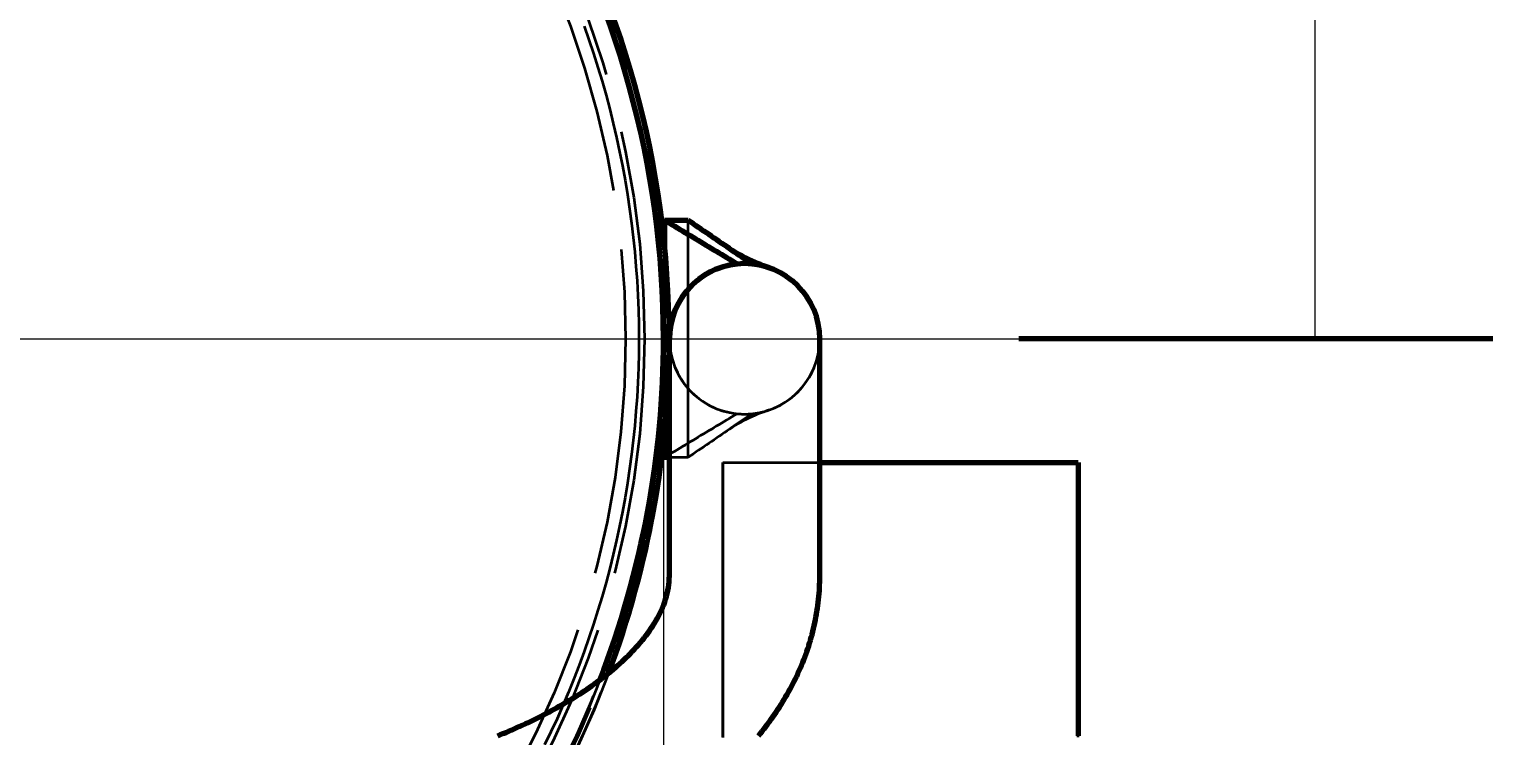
# Model space of a CAD drawing. Header units: millimetres. Extents: x 0 to 2382, y 0 to 420.
# Drawn here: x 167.08 to 191.79, y 133.18 to 145.1 of the extents above; entities that cross this region are included whole.
import ezdxf

# ---------------------------------------------------------------- set-up
doc = ezdxf.new("R2010")
doc.units = ezdxf.units.MM
doc.linetypes.add('IRAM-E-TRAZOS', pattern=[5, 4, -1])
doc.linetypes.add('IRAM-F-TRAZO-PUNTO', pattern=[20, 15, -2, 1, -2])
for name, color, linetype, lineweight in [('01-VISIBLE', 7, 'CONTINUOUS', 70), ('02-OCULTA', 4, 'IRAM-E-TRAZOS', 35), ('03-EJE', 1, 'IRAM-F-TRAZO-PUNTO', 18), ('04-COTA', 3, 'CONTINUOUS', 18), ('07-RECUADRO', 7, 'CONTINUOUS', 70), ('08-FINA', 5, 'CONTINUOUS', 18)]:
    doc.layers.add(name, color=color, linetype=linetype, lineweight=lineweight)
doc.styles.add('ISO3098', font='isocpeur.ttf')
doc.dimstyles.new('FLAMA-IRAM', dxfattribs={"dimtxt": 3.5, "dimasz": 3.5, "dimexe": 2, "dimexo": 1.5, "dimgap": 1, "dimtad": 1, "dimdec": 1, "dimtxsty": 'ISO3098', "dimblk": 'IRAM_FLECHA', "dimblk1": 'IRAM_FLECHA', "dimblk2": 'IRAM_FLECHA', "dimcen": 2.5, "dimclrd": 256, "dimclre": 256, "dimclrt": 256, "dimazin": 3, "dimtfac": 1, "dimtmove": 0, "dimatfit": 3, "dimlwd": 18, "dimlwe": 18})

# ---------------------------------------------------------------- blocks, each defined once
blk = doc.blocks.new('IRAM_FLECHA')
blk.add_solid([(0, 0), (-1, 0.125), (-1, -0.125)])

msp = doc.modelspace()

# ---------------------------------------------------------------- linework, layer by layer
at = {"layer": '01-VISIBLE'}
for p, q in [((177.811, 141.878), (177.811, 141.44)), ((178.211, 141.878), (177.811, 141.878)), ((177.891, 135.878), (177.891, 138.538)), ((180.431, 135.878), (180.431, 138.538)), ((177.811, 138.316), (177.811, 137.878)), ((177.811, 137.878), (177.891, 137.878)), ((180.431, 137.791), (184.791, 137.791))]:
    msp.add_line(p, q, dxfattribs=at)
for points in [[(179.034, 141.142), (178.991, 141.168), (178.947, 141.194), (178.903, 141.221), (178.86, 141.247), (178.816, 141.273), (178.772, 141.3), (178.729, 141.326), (178.685, 141.352), (178.641, 141.378), (178.597, 141.405), (178.554, 141.431), (178.51, 141.457), (178.466, 141.484), (178.423, 141.51), (178.379, 141.536), (178.335, 141.563), (178.292, 141.589), (178.248, 141.615), (178.204, 141.641), (178.16, 141.668), (178.117, 141.694), (178.073, 141.72), (178.029, 141.747), (177.986, 141.773), (177.942, 141.799), (177.898, 141.826), (177.855, 141.852), (177.811, 141.878)], [(178.908, 141.401), (178.865, 141.431), (178.821, 141.461), (178.778, 141.49), (178.734, 141.52), (178.69, 141.55), (178.647, 141.58), (178.603, 141.61), (178.56, 141.64), (178.516, 141.669), (178.472, 141.699), (178.429, 141.729), (178.385, 141.759), (178.342, 141.789), (178.298, 141.818), (178.254, 141.848), (178.211, 141.878)], [(179.287, 141.142), (179.245, 141.171), (179.203, 141.199), (179.161, 141.228), (179.119, 141.257), (179.077, 141.286), (179.035, 141.315), (178.993, 141.343), (178.951, 141.372), (178.908, 141.401)], [(179.58, 141.077), (179.53, 141.095), (179.48, 141.113), (179.43, 141.133), (179.38, 141.153), (179.331, 141.173), (179.282, 141.195), (179.234, 141.217), (179.186, 141.24), (179.138, 141.264), (179.091, 141.29), (179.044, 141.316), (178.998, 141.343), (178.953, 141.371), (178.908, 141.401)], [(177.891, 138.538), (177.891, 138.59), (177.891, 138.641), (177.891, 138.693), (177.891, 138.745), (177.891, 138.796), (177.891, 138.848), (177.891, 138.899), (177.891, 138.951), (177.891, 139.002), (177.891, 139.054), (177.891, 139.105), (177.891, 139.157), (177.891, 139.208), (177.891, 139.26), (177.891, 139.311), (177.891, 139.363), (177.891, 139.414), (177.891, 139.466), (177.891, 139.517), (177.891, 139.569), (177.891, 139.62), (177.891, 139.672), (177.891, 139.724), (177.891, 139.775), (177.891, 139.827), (177.891, 139.878)], [(180.431, 138.538), (180.431, 138.59), (180.431, 138.641), (180.431, 138.693), (180.431, 138.745), (180.431, 138.796), (180.431, 138.848), (180.431, 138.899), (180.431, 138.951), (180.431, 139.002), (180.431, 139.054), (180.431, 139.105), (180.431, 139.157), (180.431, 139.208), (180.431, 139.26), (180.431, 139.311), (180.431, 139.363), (180.431, 139.414), (180.431, 139.466), (180.431, 139.517), (180.431, 139.569), (180.431, 139.62), (180.431, 139.672), (180.431, 139.724), (180.431, 139.775), (180.431, 139.827), (180.431, 139.878)], [(177.891, 137.926), (177.878, 137.918), (177.864, 137.91), (177.851, 137.902), (177.838, 137.894), (177.824, 137.886), (177.811, 137.878)], [(184.791, 137.791), (184.791, 137.74), (184.791, 137.69), (184.791, 137.64), (184.791, 137.59), (184.791, 137.54), (184.791, 137.49), (184.791, 137.44), (184.791, 137.389), (184.791, 137.339), (184.791, 137.289), (184.791, 137.239), (184.791, 137.189), (184.791, 137.139), (184.791, 137.089), (184.791, 137.038), (184.791, 136.988), (184.791, 136.938), (184.791, 136.888), (184.791, 136.838), (184.791, 136.788), (184.791, 136.738), (184.791, 136.687), (184.791, 136.637), (184.791, 136.587), (184.791, 136.537), (184.791, 136.487), (184.791, 136.437), (184.791, 136.387), (184.791, 136.336), (184.791, 136.286), (184.791, 136.236), (184.791, 136.186), (184.791, 136.136), (184.791, 136.086), (184.791, 136.036), (184.791, 135.985), (184.791, 135.935), (184.791, 135.885), (184.791, 135.835), (184.791, 135.785), (184.791, 135.735), (184.791, 135.685), (184.791, 135.634), (184.791, 135.584), (184.791, 135.534), (184.791, 135.484), (184.791, 135.434), (184.791, 135.384), (184.791, 135.334), (184.791, 135.283), (184.791, 135.233), (184.791, 135.183), (184.791, 135.133), (184.791, 135.083), (184.791, 135.033), (184.791, 134.983), (184.791, 134.932), (184.791, 134.882), (184.791, 134.832), (184.791, 134.782), (184.791, 134.732), (184.791, 134.682), (184.791, 134.632), (184.791, 134.581), (184.791, 134.531), (184.791, 134.481), (184.791, 134.431), (184.791, 134.381), (184.791, 134.331), (184.791, 134.281), (184.791, 134.23), (184.791, 134.18), (184.791, 134.13), (184.791, 134.08), (184.791, 134.03), (184.791, 133.98), (184.791, 133.93), (184.791, 133.879), (184.791, 133.829), (184.791, 133.779), (184.791, 133.729), (184.791, 133.679), (184.791, 133.629), (184.791, 133.579), (184.791, 133.528), (184.791, 133.478), (184.791, 133.428), (184.791, 133.378), (184.791, 133.328), (184.791, 133.278), (184.791, 133.228), (184.791, 133.177)], [(174.995, 133.177), (175.041, 133.196), (175.087, 133.215), (175.134, 133.234), (175.18, 133.254), (175.226, 133.274), (175.271, 133.294), (175.317, 133.314), (175.363, 133.335), (175.408, 133.356), (175.454, 133.377), (175.499, 133.398), (175.544, 133.42), (175.589, 133.442), (175.634, 133.464), (175.679, 133.486), (175.724, 133.509), (175.768, 133.532), (175.813, 133.555), (175.857, 133.578), (175.901, 133.602), (175.945, 133.626), (175.989, 133.65), (176.033, 133.675), (176.076, 133.699), (176.119, 133.725), (176.163, 133.75), (176.205, 133.776), (176.248, 133.802), (176.291, 133.828), (176.333, 133.855), (176.375, 133.882), (176.417, 133.909), (176.459, 133.937), (176.501, 133.965), (176.542, 133.993), (176.583, 134.022), (176.624, 134.051), (176.664, 134.08), (176.705, 134.11), (176.745, 134.14), (176.785, 134.17), (176.824, 134.201), (176.863, 134.232), (176.902, 134.264), (176.94, 134.296), (176.979, 134.329), (177.016, 134.361), (177.054, 134.395), (177.091, 134.428), (177.127, 134.463), (177.164, 134.497), (177.199, 134.532), (177.235, 134.568), (177.269, 134.604), (177.304, 134.64), (177.337, 134.677), (177.371, 134.715), (177.403, 134.753), (177.435, 134.791), (177.467, 134.83), (177.497, 134.87), (177.527, 134.91), (177.556, 134.951), (177.585, 134.992), (177.612, 135.034), (177.639, 135.076), (177.665, 135.119), (177.689, 135.163), (177.713, 135.207), (177.735, 135.252), (177.757, 135.297), (177.777, 135.343), (177.795, 135.389), (177.813, 135.436), (177.828, 135.484), (177.843, 135.532), (177.855, 135.58), (177.866, 135.629), (177.875, 135.679), (177.882, 135.728), (177.887, 135.778), (177.89, 135.828), (177.891, 135.878)], [(179.396, 133.177), (179.428, 133.216), (179.459, 133.255), (179.49, 133.294), (179.52, 133.334), (179.55, 133.374), (179.58, 133.414), (179.609, 133.455), (179.638, 133.496), (179.667, 133.537), (179.695, 133.578), (179.722, 133.62), (179.75, 133.662), (179.777, 133.704), (179.803, 133.747), (179.829, 133.789), (179.854, 133.832), (179.879, 133.876), (179.904, 133.919), (179.928, 133.963), (179.952, 134.007), (179.975, 134.051), (179.998, 134.096), (180.02, 134.141), (180.041, 134.186), (180.062, 134.231), (180.083, 134.277), (180.103, 134.323), (180.123, 134.369), (180.142, 134.415), (180.16, 134.462), (180.178, 134.508), (180.195, 134.555), (180.212, 134.602), (180.228, 134.65), (180.244, 134.697), (180.259, 134.745), (180.273, 134.793), (180.287, 134.841), (180.3, 134.889), (180.313, 134.938), (180.325, 134.986), (180.336, 135.035), (180.347, 135.084), (180.357, 135.133), (180.366, 135.182), (180.375, 135.231), (180.383, 135.28), (180.391, 135.33), (180.398, 135.379), (180.404, 135.429), (180.41, 135.479), (180.415, 135.528), (180.419, 135.578), (180.423, 135.628), (180.426, 135.678), (180.428, 135.728), (180.43, 135.778), (180.431, 135.828), (180.431, 135.878)]]:
    msp.add_lwpolyline(points, dxfattribs=at)
for centre, radius, start, end in [((161.791, 139.878), 16.096, 0, 122.326), ((161.791, 139.878), 16, 0, 122.5153), ((179.161, 139.878), 1.27, 0, -180), ((179.161, 139.878), 1.27, 95.7106, 180), ((179.161, 139.878), 1.27, 70.7149, 84.2894), ((161.791, 139.878), 16, -21.0919, 0), ((161.791, 139.878), 16.096, -20.5285, 0)]:
    msp.add_arc(centre, radius, start, end, dxfattribs=at)
at = {"layer": '02-OCULTA'}
for p, q in [((177.008, 144.822), (177.036, 144.832)), ((177.008, 144.822), (177.036, 144.832)), ((177.811, 137.878), (177.811, 141.878)), ((177.811, 141.878), (178.211, 141.878)), ((178.211, 139.878), (178.211, 141.878)), ((178.211, 137.878), (178.211, 141.878)), ((177.811, 141.44), (177.811, 138.316)), ((178.211, 137.878), (178.211, 139.878)), ((177.811, 137.878), (178.211, 137.878)), ((177.891, 137.878), (178.211, 137.878)), ((178.791, 137.791), (180.431, 137.791))]:
    msp.add_line(p, q, dxfattribs=at)
for points in [[(176.453, 145.157), (176.534, 144.926), (176.612, 144.694), (176.686, 144.46), (176.756, 144.226), (176.822, 143.99), (176.885, 143.754), (176.944, 143.516), (177, 143.278), (177.051, 143.038), (177.099, 142.798), (177.143, 142.557), (177.183, 142.316), (177.22, 142.074), (177.253, 141.831), (177.281, 141.588), (177.306, 141.345), (177.327, 141.101), (177.345, 140.857), (177.358, 140.612), (177.368, 140.368), (177.373, 140.123), (177.375, 139.878)], [(176.453, 145.157), (176.534, 144.926), (176.612, 144.694), (176.686, 144.46), (176.756, 144.226), (176.822, 143.99), (176.885, 143.754), (176.944, 143.516), (177, 143.278), (177.051, 143.038), (177.099, 142.798), (177.143, 142.557), (177.183, 142.316), (177.22, 142.074), (177.253, 141.831), (177.281, 141.588), (177.306, 141.345), (177.327, 141.101), (177.345, 140.857), (177.358, 140.612), (177.368, 140.368), (177.373, 140.123), (177.375, 139.878)], [(179.58, 141.077), (179.58, 141.077), (179.58, 141.077), (179.58, 141.077), (179.58, 141.077), (179.58, 141.077), (179.58, 141.077)], [(177.375, 139.878), (177.373, 139.633), (177.368, 139.389), (177.358, 139.144), (177.345, 138.9), (177.327, 138.655), (177.306, 138.412), (177.281, 138.168), (177.253, 137.925), (177.22, 137.682), (177.183, 137.44), (177.143, 137.199), (177.099, 136.958), (177.051, 136.718), (177, 136.479), (176.944, 136.24), (176.885, 136.003), (176.822, 135.766), (176.756, 135.53), (176.686, 135.296), (176.612, 135.063), (176.534, 134.83), (176.453, 134.599), (176.368, 134.37), (176.28, 134.141), (176.188, 133.915), (176.093, 133.689), (175.994, 133.465), (175.891, 133.243), (175.785, 133.022)], [(177.375, 139.878), (177.373, 139.633), (177.368, 139.389), (177.358, 139.144), (177.345, 138.9), (177.327, 138.655), (177.306, 138.412), (177.281, 138.168), (177.253, 137.925), (177.22, 137.682), (177.183, 137.44), (177.143, 137.199), (177.099, 136.958), (177.051, 136.718), (177, 136.479), (176.944, 136.24), (176.885, 136.003), (176.822, 135.766), (176.756, 135.53), (176.686, 135.296), (176.612, 135.063), (176.534, 134.83), (176.453, 134.599), (176.368, 134.37), (176.28, 134.141), (176.188, 133.915), (176.093, 133.689), (175.994, 133.465), (175.891, 133.243), (175.785, 133.022)], [(179.034, 138.614), (178.99, 138.588), (178.947, 138.561), (178.903, 138.535), (178.859, 138.509), (178.815, 138.482), (178.771, 138.456), (178.727, 138.429), (178.683, 138.403), (178.639, 138.376), (178.595, 138.35), (178.551, 138.323), (178.507, 138.297), (178.463, 138.27), (178.419, 138.244), (178.375, 138.217), (178.331, 138.191), (178.287, 138.164), (178.243, 138.138), (178.199, 138.112), (178.155, 138.085), (178.111, 138.059), (178.067, 138.032), (178.023, 138.006), (177.979, 137.979), (177.935, 137.953), (177.891, 137.926)], [(179.58, 138.679), (179.53, 138.661), (179.48, 138.643), (179.43, 138.624), (179.38, 138.604), (179.331, 138.583), (179.282, 138.561), (179.234, 138.539), (179.186, 138.516), (179.138, 138.492), (179.091, 138.467), (179.044, 138.441), (178.998, 138.413), (178.953, 138.385), (178.908, 138.355)], [(179.287, 138.614), (179.245, 138.586), (179.203, 138.557), (179.161, 138.528), (179.119, 138.499), (179.077, 138.47), (179.035, 138.442), (178.993, 138.413), (178.951, 138.384), (178.908, 138.355)], [(178.908, 138.355), (178.865, 138.326), (178.821, 138.296), (178.778, 138.266), (178.734, 138.236), (178.69, 138.206), (178.647, 138.176), (178.603, 138.147), (178.56, 138.117), (178.516, 138.087), (178.472, 138.057), (178.429, 138.027), (178.385, 137.997), (178.342, 137.968), (178.298, 137.938), (178.254, 137.908), (178.211, 137.878)], [(178.791, 133.153), (178.791, 133.241), (178.791, 133.328), (178.791, 133.416), (178.791, 133.503), (178.791, 133.591), (178.791, 133.678), (178.791, 133.766), (178.791, 133.853), (178.791, 133.941), (178.791, 134.028), (178.791, 134.116), (178.791, 134.203), (178.791, 134.291), (178.791, 134.378), (178.791, 134.466), (178.791, 134.553), (178.791, 134.641), (178.791, 134.728), (178.791, 134.816), (178.791, 134.903), (178.791, 134.991), (178.791, 135.078), (178.791, 135.166), (178.791, 135.253), (178.791, 135.341), (178.791, 135.428), (178.791, 135.516), (178.791, 135.603), (178.791, 135.691), (178.791, 135.778), (178.791, 135.866), (178.791, 135.953), (178.791, 136.041), (178.791, 136.128), (178.791, 136.216), (178.791, 136.303), (178.791, 136.391), (178.791, 136.478), (178.791, 136.566), (178.791, 136.653), (178.791, 136.741), (178.791, 136.828), (178.791, 136.916), (178.791, 137.003), (178.791, 137.091), (178.791, 137.178), (178.791, 137.266), (178.791, 137.353), (178.791, 137.441), (178.791, 137.528), (178.791, 137.616), (178.791, 137.703), (178.791, 137.791)], [(178.791, 137.791), (178.791, 137.74), (178.791, 137.69), (178.791, 137.639), (178.791, 137.589), (178.791, 137.538), (178.791, 137.488), (178.791, 137.437), (178.791, 137.387), (178.791, 137.336), (178.791, 137.286), (178.791, 137.235), (178.791, 137.185), (178.791, 137.134), (178.791, 137.084), (178.791, 137.033), (178.791, 136.983), (178.791, 136.933), (178.791, 136.882), (178.791, 136.832), (178.791, 136.781), (178.791, 136.731), (178.791, 136.68), (178.791, 136.63), (178.791, 136.579), (178.791, 136.529), (178.791, 136.478), (178.791, 136.428), (178.791, 136.377), (178.791, 136.327), (178.791, 136.276), (178.791, 136.226), (178.791, 136.175), (178.791, 136.125), (178.791, 136.074), (178.791, 136.024), (178.791, 135.974), (178.791, 135.923), (178.791, 135.873), (178.791, 135.822), (178.791, 135.772), (178.791, 135.721), (178.791, 135.671), (178.791, 135.62), (178.791, 135.57), (178.791, 135.519), (178.791, 135.469), (178.791, 135.418), (178.791, 135.368), (178.791, 135.317), (178.791, 135.267), (178.791, 135.216), (178.791, 135.166), (178.791, 135.115), (178.791, 135.065), (178.791, 135.014), (178.791, 134.964), (178.791, 134.914), (178.791, 134.863), (178.791, 134.813), (178.791, 134.762), (178.791, 134.712), (178.791, 134.661), (178.791, 134.611), (178.791, 134.56), (178.791, 134.51), (178.791, 134.459), (178.791, 134.409), (178.791, 134.358), (178.791, 134.308), (178.791, 134.257), (178.791, 134.207), (178.791, 134.156), (178.791, 134.106), (178.791, 134.055), (178.791, 134.005), (178.791, 133.954), (178.791, 133.904), (178.791, 133.854), (178.791, 133.803), (178.791, 133.753), (178.791, 133.702), (178.791, 133.652), (178.791, 133.601), (178.791, 133.551), (178.791, 133.5), (178.791, 133.45), (178.791, 133.399), (178.791, 133.349), (178.791, 133.298), (178.791, 133.248), (178.791, 133.197), (178.791, 133.147)], [(184.791, 133.153), (184.791, 133.241), (184.791, 133.328), (184.791, 133.416), (184.791, 133.503), (184.791, 133.591), (184.791, 133.678), (184.791, 133.766), (184.791, 133.853), (184.791, 133.941), (184.791, 134.028), (184.791, 134.116), (184.791, 134.203), (184.791, 134.291), (184.791, 134.378), (184.791, 134.466), (184.791, 134.553), (184.791, 134.641), (184.791, 134.728), (184.791, 134.816), (184.791, 134.903), (184.791, 134.991), (184.791, 135.078), (184.791, 135.166), (184.791, 135.253), (184.791, 135.341), (184.791, 135.428), (184.791, 135.516), (184.791, 135.603), (184.791, 135.691), (184.791, 135.778), (184.791, 135.866), (184.791, 135.953), (184.791, 136.041), (184.791, 136.128), (184.791, 136.216), (184.791, 136.303), (184.791, 136.391), (184.791, 136.478), (184.791, 136.566), (184.791, 136.653), (184.791, 136.741), (184.791, 136.828), (184.791, 136.916), (184.791, 137.003), (184.791, 137.091), (184.791, 137.178), (184.791, 137.266), (184.791, 137.353), (184.791, 137.441), (184.791, 137.528), (184.791, 137.616), (184.791, 137.703), (184.791, 137.791)]]:
    msp.add_lwpolyline(points, dxfattribs=at)
for radius in [16.096, 16, 16, 16, 15.68, 15.68, 15.68, 15.68, 15.68, 15.68, 15.68, 15.68, 15.36, 15.36, 15.36, 15.36]:
    msp.add_circle((161.791, 139.878), radius, dxfattribs=at)
for centre, radius, start, end in [((161.791, 139.878), 16.03, 162, 18), ((161.791, 139.878), 16.03, 162, 18), ((161.791, 139.878), 16, 162, 18), ((161.791, 139.878), 16, 162, 18), ((179.161, 139.878), 1.27, 84.2894, 95.7106), ((179.161, 139.878), 1.27, 0, 70.7149), ((179.161, 139.878), 1.27, -180, 0), ((179.161, 139.878), 1.27, -180, -95.7106), ((179.161, 139.878), 1.27, -70.7149, 0), ((179.161, 139.878), 1.27, -95.7106, -84.2894), ((179.161, 139.878), 1.27, -84.2894, -70.7149), ((161.791, 139.878), 16.096, -35.9975, -20.5285), ((161.791, 139.878), 16, -36.4553, -21.0919)]:
    msp.add_arc(centre, radius, start, end, dxfattribs=at)
at = {"layer": '03-EJE'}
for p, q in [((131.791, 139.878), (191.791, 139.878)), ((145.491, 139.878), (178.091, 139.878))]:
    msp.add_line(p, q, dxfattribs=at)
at = {"layer": '07-RECUADRO'}
msp.add_line((191.791, 139.878), (183.791, 139.878), dxfattribs=at)
at = {"layer": '08-FINA'}
msp.add_line((188.791, 139.878), (188.791, 148.878), dxfattribs=at)

# ---------------------------------------------------------------- dimensions: what is measured, and where the dimension line sits
at = {"layer": '04-COTA'}
msp.add_linear_dim(base=(145.791, 92.791), p1=(145.791, 139.878), p2=(177.791, 139.878), dimstyle='FLAMA-IRAM', override={"dimlfac": 10, "dimpost": '%%c<>'}, dxfattribs=at).render()

doc.saveas('drawing.dxf')
